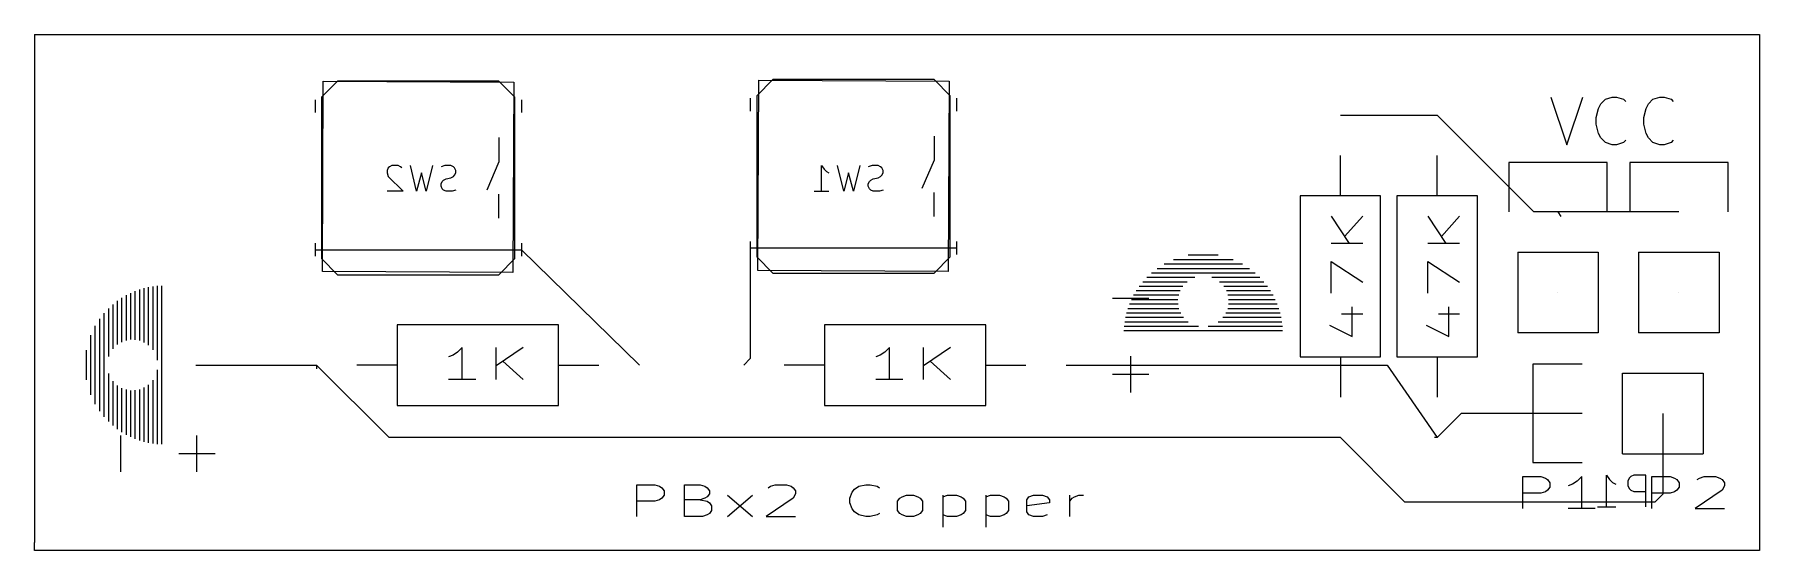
# Model space of a CAD drawing. Extents: x 573 to 6612, y -1884 to -77.
import ezdxf

# ---------------------------------------------------------------- set-up
doc = ezdxf.new("R2010")
doc.units = 0
doc.layers.get('0').update_dxf_attribs({"linetype": 'CONTINUOUS'})

msp = doc.modelspace()

# ---------------------------------------------------------------- linework, layer by layer
at = {"color": 7}
for points in [[(572.911111, -77.486933), (6612.466667, -77.486933)], [(572.911111, -77.486933), (572.911111, -1855.486933)], [(6612.466667, -77.486933), (6612.466667, -1883.709156)], [(2198.511111, -240.8936), (1634.066667, -240.8936), (1577.622222, -297.338044), (1577.622222, -861.782489), (1634.066667, -918.226933), (2198.511111, -918.226933), (2254.955556, -861.782489), (2254.955556, -297.338044), (2198.511111, -240.8936)], [(1580.726667, -907.220267), (1584.113333, -240.329156)], [(1584.113333, -240.329156), (2250.722222, -243.998044)], [(3722.511111, -235.249156), (3158.066667, -235.249156), (3101.622222, -291.6936), (3101.622222, -856.138044), (3158.066667, -912.582489), (3722.511111, -912.582489), (3778.955556, -856.138044), (3778.955556, -291.6936), (3722.511111, -235.249156)], [(3105.291111, -903.551378), (3108.96, -236.942489), (3775.568889, -240.329156), (3771.9, -907.220267), (3105.291111, -903.551378)], [(2250.722222, -243.998044), (2247.335556, -910.606933)], [(3079.044444, -300.160267), (3079.044444, -345.315822)], [(3801.533333, -300.160267), (3801.533333, -345.315822)], [(5882.357778, -296.491378), (5937.955556, -463.284711), (5993.553333, -296.491378)], [(6144.26, -447.198044), (6136.357778, -455.382489), (6112.368889, -463.284711), (6096.564444, -463.284711), (6072.857778, -455.382489), (6057.053333, -439.295822), (6048.868889, -423.491378), (6040.966667, -391.882489), (6040.966667, -367.8936), (6048.868889, -336.284711), (6057.053333, -320.198044), (6072.857778, -304.3936), (6096.564444, -296.491378), (6112.368889, -296.491378), (6136.357778, -304.3936), (6144.26, -312.295822)], [(6310.771111, -447.198044), (6302.868889, -455.382489), (6279.162222, -463.284711), (6263.357778, -463.284711), (6239.368889, -455.382489), (6223.564444, -439.295822), (6215.662222, -423.491378), (6207.76, -391.882489), (6207.76, -367.8936), (6215.662222, -336.284711), (6223.564444, -320.198044), (6239.368889, -304.3936), (6263.357778, -296.491378), (6279.162222, -296.491378), (6302.868889, -304.3936), (6310.771111, -312.295822)], [(1555.044444, -305.804711), (1555.044444, -350.960267)], [(2277.533333, -305.804711), (2277.533333, -350.960267)], [(5144.911111, -359.709156), (5483.577778, -359.709156)], [(5906.911111, -698.375822), (5822.244444, -698.375822), (5483.577778, -359.709156)], [(2198.511111, -438.449156), (2198.511111, -523.115822)], [(3722.511111, -432.804711), (3722.511111, -517.471378)], [(1858.715556, -544.564711), (1854.482222, -540.331378), (1846.015556, -535.815822), (1824.566667, -535.815822), (1815.817778, -540.331378), (1811.584444, -544.564711), (1807.351111, -553.031378), (1807.351111, -561.780267), (1811.584444, -574.480267), (1863.231111, -626.126933), (1807.351111, -626.126933)], [(1966.242222, -535.815822), (1944.793333, -626.126933), (1927.577778, -561.780267), (1910.362222, -626.126933), (1888.913333, -535.815822)], [(2048.086667, -621.8936), (2035.104444, -626.126933), (2013.655556, -626.126933), (2005.188889, -621.8936), (2000.673333, -617.660267), (1996.44, -608.911378), (1996.44, -600.444711), (2000.673333, -591.695822), (2005.188889, -587.462489), (2013.655556, -583.229156), (2030.871111, -578.995822), (2039.337778, -574.480267), (2043.853333, -570.246933), (2048.086667, -561.780267), (2048.086667, -553.031378), (2043.853333, -544.564711), (2039.337778, -540.331378), (2030.871111, -535.815822), (2009.422222, -535.815822), (1996.44, -540.331378)], [(2198.511111, -523.115822), (2156.177778, -621.8936)], [(3328.811111, -626.126933), (3328.811111, -535.815822), (3337.277778, -548.798044), (3346.026667, -557.264711), (3354.493333, -561.780267)], [(3462.02, -535.815822), (3440.571111, -626.126933), (3423.355556, -561.780267), (3406.14, -626.126933), (3384.691111, -535.815822)], [(3543.864444, -621.8936), (3530.882222, -626.126933), (3509.433333, -626.126933), (3500.966667, -621.8936), (3496.451111, -617.660267), (3492.217778, -608.911378), (3492.217778, -600.444711), (3496.451111, -591.695822), (3500.966667, -587.462489), (3509.433333, -583.229156), (3526.648889, -578.995822), (3535.115556, -574.480267), (3539.631111, -570.246933), (3543.864444, -561.780267), (3543.864444, -553.031378), (3539.631111, -544.564711), (3535.115556, -540.331378), (3526.648889, -535.815822), (3505.2, -535.815822), (3492.217778, -540.331378)], [(3722.511111, -517.471378), (3680.177778, -616.249156)], [(5144.911111, -641.931378), (5144.911111, -500.820267)], [(5483.577778, -641.931378), (5483.577778, -500.820267)], [(5734.755556, -525.938044), (5734.755556, -698.375822)], [(6079.066667, -698.375822), (6079.066667, -525.938044), (5734.755556, -525.938044)], [(6158.088889, -525.938044), (6158.088889, -698.375822)], [(6502.4, -698.375822), (6502.4, -525.938044), (6158.088889, -525.938044)], [(2198.511111, -720.671378), (2198.511111, -636.004711)], [(3303.128889, -626.126933), (3354.493333, -626.126933)], [(3722.511111, -715.026933), (3722.511111, -630.360267)], [(5003.8, -641.931378), (5003.8, -1206.375822), (5286.022222, -1206.375822), (5286.022222, -641.931378), (5003.8, -641.931378)], [(5342.466667, -641.931378), (5342.466667, -1206.375822), (5624.688889, -1206.375822), (5624.688889, -641.931378), (5342.466667, -641.931378)], [(5112.455556, -713.615822), (5175.955556, -809.006933)], [(5223.368889, -713.615822), (5159.868889, -785.018044)], [(5451.122222, -713.615822), (5514.622222, -809.006933)], [(5562.035556, -713.615822), (5498.535556, -785.018044)], [(5906.911111, -698.375822), (5917.071111, -714.180267)], [(6330.244444, -698.375822), (5906.911111, -698.375822)], [(1555.044444, -808.160267), (1555.044444, -853.315822)], [(1555.044444, -830.738044), (2277.533333, -830.738044)], [(2277.533333, -808.160267), (2277.533333, -853.315822)], [(2277.533333, -830.738044), (2689.577778, -1234.315822), (2689.577778, -1234.598044)], [(3079.044444, -825.0936), (3079.044444, -1212.020267), (3056.466667, -1234.598044)], [(3079.044444, -802.515822), (3079.044444, -847.671378)], [(3801.533333, -825.0936), (3079.044444, -825.0936)], [(3801.533333, -802.515822), (3801.533333, -847.671378)], [(5223.368889, -809.006933), (5112.455556, -809.006933)], [(5562.035556, -809.006933), (5451.122222, -809.006933)], [(5765.8, -839.486933), (5765.8, -1121.709156)], [(5765.8, -839.486933), (6048.022222, -839.486933)], [(6048.022222, -839.486933), (6048.022222, -1121.709156), (5765.8, -1121.709156)], [(6189.133333, -839.486933), (6189.133333, -1121.709156)], [(6189.133333, -839.486933), (6471.355556, -839.486933)], [(6471.355556, -839.486933), (6471.355556, -1121.709156), (6189.133333, -1121.709156)], [(4826.564444, -897.342489), (4503.984444, -897.342489)], [(4802.293333, -881.820267), (4528.255556, -881.820267)], [(4770.12, -866.015822), (4560.428889, -866.015822)], [(4717.626667, -850.4936), (4612.64, -850.4936)], [(5112.455556, -983.420267), (5112.455556, -872.506933), (5223.368889, -943.909156)], [(5451.122222, -983.420267), (5451.122222, -872.506933), (5562.035556, -943.909156)], [(955.886667, -965.922489), (955.886667, -1155.2936)], [(971.408889, -962.2536), (971.408889, -1165.4536)], [(986.931111, -959.431378), (986.931111, -1181.822489)], [(1002.453333, -957.738044), (1002.453333, -1217.382489)], [(1017.975556, -956.891378), (1017.975556, -1512.022489)], [(2247.335556, -910.606933), (1580.726667, -907.220267)], [(4593.731111, -959.431378), (4440.766667, -959.431378)], [(4608.406667, -943.909156), (4453.184444, -943.909156)], [(4635.782222, -928.386933), (4467.295556, -928.386933)], [(4846.32, -912.864711), (4483.946667, -912.864711)], [(4862.971111, -928.386933), (4694.766667, -928.386933)], [(4877.082222, -943.909156), (4722.142222, -943.909156)], [(4889.5, -959.431378), (4736.817778, -959.431378)], [(846.948889, -1022.366933), (846.948889, -1177.589156)], [(862.471111, -1010.231378), (862.471111, -1162.9136)], [(877.993333, -999.506933), (877.993333, -1153.882489)], [(893.515556, -990.475822), (893.515556, -1148.238044)], [(909.037778, -982.5736), (909.037778, -1145.698044)], [(924.56, -975.800267), (924.56, -1146.262489)], [(940.082222, -970.438044), (940.082222, -1149.084711)], [(4347.633333, -1000.071378), (4474.633333, -1000.071378)], [(4576.797778, -1021.802489), (4406.617778, -1021.802489)], [(4576.515556, -1005.998044), (4413.391111, -1005.998044)], [(4579.055556, -990.475822), (4421.293333, -990.475822)], [(4584.417778, -974.9536), (4430.324444, -974.9536)], [(4900.224444, -974.9536), (4745.848889, -974.9536)], [(4909.255556, -990.475822), (4751.493333, -990.475822)], [(4923.648889, -1021.802489), (4753.468889, -1021.802489)], [(4916.875556, -1005.998044), (4753.751111, -1005.998044)], [(5906.911111, -980.598044), (5906.911111, -980.598044)], [(6330.244444, -980.598044), (6330.244444, -980.598044)], [(800.1, -1073.166933), (800.1, -1395.746933)], [(815.622222, -1053.129156), (815.622222, -1415.784711)], [(831.426667, -1036.760267), (831.426667, -1204.964711)], [(4612.64, -1083.891378), (4390.248889, -1083.891378)], [(4596.271111, -1068.369156), (4392.788889, -1068.369156)], [(4586.111111, -1052.846933), (4396.457778, -1052.846933)], [(4579.902222, -1037.324711), (4400.973333, -1037.324711)], [(4940.3, -1083.891378), (4717.626667, -1083.891378)], [(4937.477778, -1068.369156), (4733.995556, -1068.369156)], [(4933.808889, -1052.846933), (4744.437778, -1052.846933)], [(4929.293333, -1037.324711), (4750.646667, -1037.324711)], [(5107.093333, -1094.615822), (5186.397778, -1134.409156), (5186.397778, -1031.115822)], [(5149.426667, -1055.104711), (5223.368889, -1055.104711)], [(5445.76, -1094.615822), (5525.064444, -1134.409156), (5525.064444, -1031.115822)], [(5488.093333, -1055.104711), (5562.035556, -1055.104711)], [(769.055556, -1129.611378), (769.055556, -1339.302489)], [(784.577778, -1097.438044), (784.577778, -1371.475822)], [(1842.911111, -1375.709156), (2407.355556, -1375.709156), (2407.355556, -1093.486933), (1842.911111, -1093.486933), (1842.911111, -1375.709156)], [(3903.133333, -1093.486933), (3338.688889, -1093.486933), (3338.688889, -1375.709156), (3903.133333, -1375.709156), (3903.133333, -1093.486933)], [(4942.84, -1114.935822), (4387.426667, -1114.935822)], [(4648.2, -1099.4136), (4388.555556, -1099.4136)], [(4941.993333, -1099.4136), (4682.348889, -1099.4136)], [(753.533333, -1182.104711), (753.533333, -1286.809156)], [(2070.1, -1284.8336), (2070.1, -1173.638044), (2054.295556, -1189.442489), (2038.208889, -1200.166933), (2022.404444, -1205.246933)], [(2189.197778, -1284.8336), (2189.197778, -1173.638044)], [(2284.306667, -1173.638044), (2189.197778, -1237.138044)], [(3565.877778, -1284.8336), (3565.877778, -1173.638044), (3550.073333, -1189.442489), (3533.986667, -1200.166933), (3518.182222, -1205.246933)], [(3684.975556, -1284.8336), (3684.975556, -1173.638044)], [(3780.084444, -1173.638044), (3684.975556, -1237.138044)], [(4411.133333, -1330.271378), (4411.133333, -1203.271378)], [(5144.911111, -1206.375822), (5144.911111, -1347.486933)], [(5483.577778, -1206.375822), (5483.577778, -1347.486933)], [(831.426667, -1263.949156), (831.426667, -1432.1536)], [(1002.453333, -1251.531378), (1002.453333, -1511.175822)], [(1137.355556, -1234.598044), (1560.688889, -1234.598044), (1560.688889, -1247.298044)], [(5144.911111, -1488.598044), (1814.688889, -1488.598044), (1560.688889, -1234.598044)], [(1842.911111, -1234.598044), (1701.8, -1234.598044)], [(2284.306667, -1284.8336), (2212.904444, -1221.3336)], [(2407.355556, -1234.598044), (2548.466667, -1234.598044)], [(3338.688889, -1234.598044), (3197.577778, -1234.598044)], [(3780.084444, -1284.8336), (3708.682222, -1221.3336)], [(3903.133333, -1234.598044), (4044.244444, -1234.598044)], [(4185.355556, -1234.598044), (4665.133333, -1234.598044)], [(4347.633333, -1266.771378), (4474.633333, -1266.771378)], [(4665.133333, -1234.598044), (5308.6, -1234.598044), (5483.577778, -1488.598044)], [(5991.577778, -1231.4936), (5819.422222, -1231.4936), (5819.422222, -1576.086933)], [(6132.688889, -1545.042489), (6132.688889, -1262.820267)], [(6132.688889, -1262.820267), (6414.911111, -1262.820267), (6414.911111, -1545.042489)], [(846.948889, -1291.324711), (846.948889, -1446.546933)], [(862.471111, -1306.000267), (862.471111, -1458.682489)], [(877.993333, -1315.031378), (877.993333, -1469.406933)], [(893.515556, -1320.675822), (893.515556, -1478.438044)], [(909.037778, -1323.215822), (909.037778, -1486.340267)], [(924.56, -1322.9336), (924.56, -1493.1136)], [(940.082222, -1319.829156), (940.082222, -1498.475822)], [(955.886667, -1313.620267), (955.886667, -1502.991378)], [(971.408889, -1303.460267), (971.408889, -1506.660267)], [(986.931111, -1287.091378), (986.931111, -1509.482489)], [(2117.795556, -1284.8336), (2022.404444, -1284.8336)], [(3613.573333, -1284.8336), (3518.182222, -1284.8336)], [(5991.577778, -1403.931378), (5568.244444, -1403.931378), (5483.577778, -1488.598044)], [(6273.8, -1403.931378), (6273.8, -1403.931378)], [(6273.8, -1403.931378), (6273.8, -1686.1536)], [(874.888889, -1608.260267), (874.888889, -1481.542489)], [(1141.588889, -1608.260267), (1141.588889, -1481.542489)], [(5370.688889, -1714.375822), (5144.911111, -1488.598044)], [(5483.577778, -1488.598044), (5475.111111, -1488.598044)], [(5483.577778, -1488.598044), (5483.577778, -1485.775822)], [(1205.088889, -1545.042489), (1078.088889, -1545.042489)], [(6132.688889, -1545.042489), (6414.911111, -1545.042489)], [(5783.58, -1736.389156), (5783.58, -1625.1936), (5847.08, -1625.1936), (5862.884444, -1630.555822), (5870.786667, -1635.635822), (5878.688889, -1646.360267), (5878.688889, -1662.164711), (5870.786667, -1672.889156), (5862.884444, -1677.969156), (5847.08, -1683.331378), (5783.58, -1683.331378)], [(5819.422222, -1576.086933), (5991.577778, -1576.086933)], [(5989.884444, -1736.389156), (5989.884444, -1625.1936), (5974.08, -1640.998044), (5958.275556, -1651.722489), (5942.188889, -1656.802489)], [(6077.091111, -1730.744711), (6077.091111, -1619.549156), (6087.815556, -1635.3536), (6098.257778, -1646.078044), (6108.982222, -1651.158044)], [(6214.815556, -1730.744711), (6214.815556, -1619.549156), (6172.482222, -1619.549156), (6161.757778, -1624.911378), (6156.677778, -1629.991378), (6151.315556, -1640.715822), (6151.315556, -1656.520267), (6156.677778, -1667.244711), (6161.757778, -1672.324711), (6172.482222, -1677.686933), (6214.815556, -1677.686933)], [(6235.982222, -1736.389156), (6235.982222, -1625.1936), (6299.482222, -1625.1936), (6315.286667, -1630.555822), (6323.188889, -1635.635822), (6331.091111, -1646.360267), (6331.091111, -1662.164711), (6323.188889, -1672.889156), (6315.286667, -1677.969156), (6299.482222, -1683.331378), (6235.982222, -1683.331378)], [(6394.591111, -1635.635822), (6402.493333, -1630.555822), (6418.58, -1625.1936), (6458.091111, -1625.1936), (6473.895556, -1630.555822), (6482.08, -1635.635822), (6489.982222, -1646.360267), (6489.982222, -1656.802489), (6482.08, -1672.889156), (6386.688889, -1736.389156), (6489.982222, -1736.389156)], [(2681.675556, -1764.611378), (2681.675556, -1653.415822), (2745.175556, -1653.415822), (2761.262222, -1658.778044), (2769.164444, -1663.858044), (2777.066667, -1674.582489), (2777.066667, -1690.386933), (2769.164444, -1701.111378), (2761.262222, -1706.191378), (2745.175556, -1711.5536), (2681.675556, -1711.5536)], [(2904.066667, -1706.191378), (2927.773333, -1711.5536), (2935.675556, -1716.915822), (2943.577778, -1727.358044), (2943.577778, -1743.444711), (2935.675556, -1753.886933), (2927.773333, -1759.249156), (2911.968889, -1764.611378), (2848.468889, -1764.611378), (2848.468889, -1653.415822), (2904.066667, -1653.415822), (2919.871111, -1658.778044), (2927.773333, -1663.858044), (2935.675556, -1674.582489), (2935.675556, -1685.024711), (2927.773333, -1695.749156), (2919.871111, -1701.111378), (2904.066667, -1706.191378), (2848.468889, -1706.191378)], [(2999.175556, -1764.611378), (3086.664444, -1690.386933)], [(2999.175556, -1690.386933), (3086.664444, -1764.611378)], [(3141.98, -1663.858044), (3150.164444, -1658.778044), (3165.968889, -1653.415822), (3205.48, -1653.415822), (3221.566667, -1658.778044), (3229.468889, -1663.858044), (3237.371111, -1674.582489), (3237.371111, -1685.024711), (3229.468889, -1701.111378), (3134.077778, -1764.611378), (3237.371111, -1764.611378)], [(3530.882222, -1753.886933), (3522.98, -1759.249156), (3499.273333, -1764.611378), (3483.468889, -1764.611378), (3459.48, -1759.249156), (3443.675556, -1748.524711), (3435.773333, -1738.082489), (3427.871111, -1716.915822), (3427.871111, -1701.111378), (3435.773333, -1679.944711), (3443.675556, -1669.220267), (3459.48, -1658.778044), (3483.468889, -1653.415822), (3499.273333, -1653.415822), (3522.98, -1658.778044), (3530.882222, -1663.858044)], [(3626.273333, -1764.611378), (3610.468889, -1759.249156), (3602.566667, -1753.886933), (3594.382222, -1743.444711), (3594.382222, -1711.5536), (3602.566667, -1701.111378), (3610.468889, -1695.749156), (3626.273333, -1690.386933), (3649.98, -1690.386933), (3666.066667, -1695.749156), (3673.968889, -1701.111378), (3681.871111, -1711.5536), (3681.871111, -1743.444711), (3673.968889, -1753.886933), (3666.066667, -1759.249156), (3649.98, -1764.611378), (3626.273333, -1764.611378)], [(3753.273333, -1690.386933), (3753.273333, -1801.582489)], [(3753.273333, -1695.749156), (3769.077778, -1690.386933), (3800.968889, -1690.386933), (3816.773333, -1695.749156), (3824.675556, -1701.111378), (3832.577778, -1711.5536), (3832.577778, -1743.444711), (3824.675556, -1753.886933), (3816.773333, -1759.249156), (3800.968889, -1764.611378), (3769.077778, -1764.611378), (3753.273333, -1759.249156)], [(3903.98, -1690.386933), (3903.98, -1801.582489)], [(3903.98, -1695.749156), (3919.784444, -1690.386933), (3951.675556, -1690.386933), (3967.48, -1695.749156), (3975.382222, -1701.111378), (3983.284444, -1711.5536), (3983.284444, -1743.444711), (3975.382222, -1753.886933), (3967.48, -1759.249156), (3951.675556, -1764.611378), (3919.784444, -1764.611378), (3903.98, -1759.249156)], [(4118.186667, -1759.249156), (4102.382222, -1764.611378), (4070.773333, -1764.611378), (4054.686667, -1759.249156), (4046.784444, -1748.524711), (4046.784444, -1706.191378), (4054.686667, -1695.749156), (4070.773333, -1690.386933), (4102.382222, -1690.386933), (4118.186667, -1695.749156), (4126.371111, -1706.191378), (4126.371111, -1716.915822), (4046.784444, -1727.358044)], [(4197.773333, -1764.611378), (4197.773333, -1690.386933)], [(4197.773333, -1711.5536), (4205.675556, -1701.111378), (4213.577778, -1695.749156), (4229.382222, -1690.386933), (4245.186667, -1690.386933)], [(6273.8, -1686.1536), (6245.577778, -1714.375822)], [(6245.577778, -1714.375822), (5370.688889, -1714.375822)], [(6037.58, -1736.389156), (5942.188889, -1736.389156)], [(6045.482222, -1730.744711), (6108.982222, -1730.744711)], [(572.911111, -1883.709156), (572.911111, -1855.486933)], [(6612.466667, -1883.709156), (572.911111, -1883.709156)]]:
    msp.add_lwpolyline(points, dxfattribs=at)

doc.saveas('drawing.dxf')
